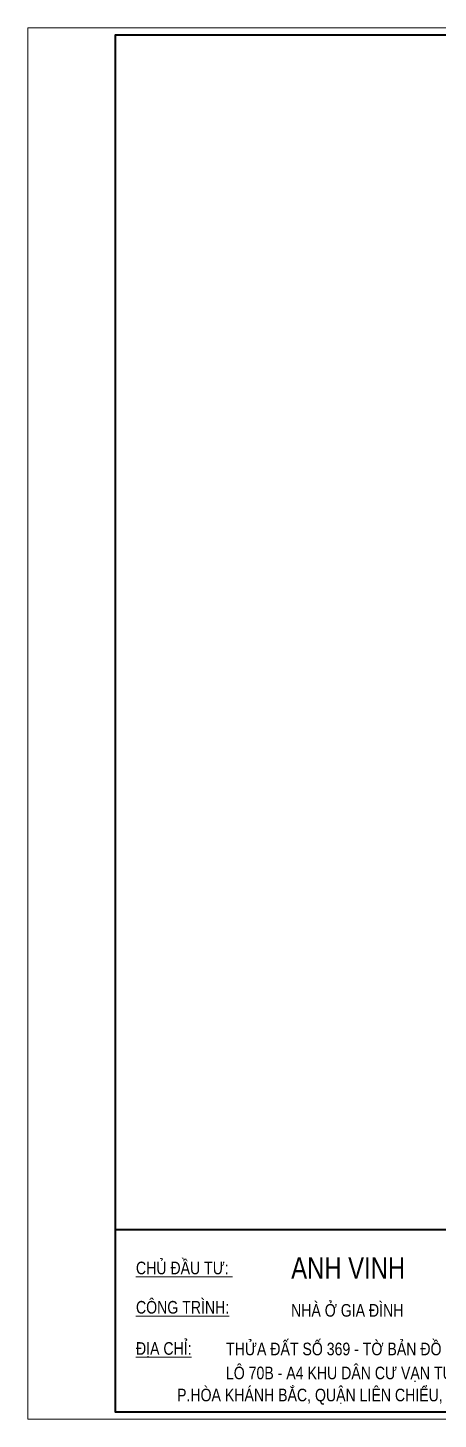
# Model space of a CAD drawing. Header units: inches. Extents: x 921646 to 2157952, y -92667 to 262089.
# Drawn here: x 2041520 to 2046945, y -8133 to 10240 of the extents above; entities that cross this region are included whole.
import ezdxf

# ---------------------------------------------------------------- set-up
doc = ezdxf.new("R2010")
doc.units = ezdxf.units.IN
doc.header["$MEASUREMENT"] = 0
doc.layers.get('DEFPOINTS').update_dxf_attribs({"lineweight": 9})
for name, color, linetype, lineweight in [('Cp Net Manh 0.15', 8, 'Continuous', 15), ('Cp Net Thep 0.40', 2, 'Continuous', 40), ('Cp Text 0.15', 3, 'Continuous', 15)]:
    doc.layers.add(name, color=color, linetype=linetype, lineweight=lineweight)
doc.styles.add('IN', font='VHARIAL.TTF')

# ---------------------------------------------------------------- blocks, each defined once
blk = doc.blocks.new('Khung Ht dep')
at = {"layer": 'Cp Net Thep 0.40', "color": 106}
blk.add_line((3162, 4392), (30380, 4392), dxfattribs=at)
at = {"layer": 'Cp Net Thep 0.40', "color": 106, "flags": 128}
blk.add_lwpolyline([(30380, 21415), (30380, 1792), (3162, 1792), (3162, 21415)], close=True, dxfattribs=at)
at = {"layer": 'DEFPOINTS', "ltscale": 100}
blk.add_lwpolyline([(30430, 1692), (30430, 21515), (1912, 21515), (1912, 1692)], close=True, dxfattribs=at)
at = {"layer": 'Cp Text 0.15', "color": 7, "ltscale": 100, "style": 'IN', "width": 0.8}
for s, height, p in [('%%uchñ ®Çu t\xad: ', 180, (3455, 3756)), ('ANH VINH', 304.2, (5669, 3694, -32416)), ('%%Uc«ng tr×nh:', 180, (3455, 3196)), ('nhµ ë gia ®×nh', 180, (5667, 3152, -32416)), ('%%U®Þa chØ:', 180, (3455, 2609)), ('thöa ®Êt sè 369 - tê b¶n ®å sè 53', 180, (4741, 2602, -32416)), ('l« 70b - a4 khu d©n c\xad v¹n t\xadêng ', 180, (4738, 2260, -32416)), ('p.hßa kh¸nh b¾c, quËn liªn chiÓu, tp ®µ n½ng', 180, (4041, 1946, -32416))]:
    blk.add_text(s, height=height, dxfattribs=at).set_placement(p)

msp = doc.modelspace()

# ---------------------------------------------------------------- block references
at = {"layer": 'Cp Net Manh 0.15', "xscale": 0.9268121652908186, "yscale": 0.9268121652908186, "zscale": 0.9268121652908186}
msp.add_blockref('Khung Ht dep', (2039747.7, -9700.4), dxfattribs=at)

doc.saveas('drawing.dxf')
